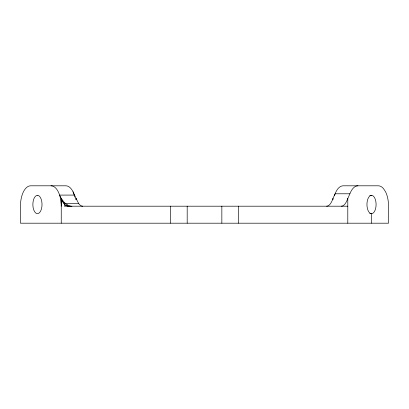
<?xml version="1.0" encoding="UTF-8"?>
<svg xmlns="http://www.w3.org/2000/svg" width="409" height="409" viewBox="0 0 409 409"><rect width="100%" height="100%" fill="white"/><g stroke="black" fill="none" stroke-linecap="round" stroke-linejoin="round"><path stroke-width="0.61" d="M64.438 204.224L64.438 206.197L347.793 206.197M333.008 199.561L333.008 198.355L335.114 193.784A20.394 10.199 -90 0 1 343.202 185.804L378.33 185.804A20.394 10.22 -90 0 1 383.438 188.539L385.554 191.78A20.394 10.22 -90 0 1 388.54 206.208L388.55 223.196L20.45 223.196L20.45 206.197A20.394 10.199 90 0 1 30.649 185.804L65.829 185.804A20.394 10.199 90 0 1 73.042 191.78L74.959 197.199M61.243 206.197L61.243 198.345C62.73 203.232 66.192 207.787 71.948 206.197M75.89 199.377L76.028 198.345L73.042 191.78M334.557 195.446L335.114 193.784L349.894 193.784A20.394 10.169 -90 0 1 357.962 185.804M332.793 198.989L333.008 198.355M341.392 206.182A31.692 9.724 -90 0 0 347.589 198.999L347.793 198.38L347.793 223.196M349.894 193.784L347.584 198.989M371.52 195.323L370.334 195.635A9.177 4.576 -90 0 0 368.013 210.4A9.177 4.576 -90 0 0 375.666 208.38A9.177 4.576 -90 0 0 371.52 195.323L369.751 195.323M74.356 195.088L59.571 195.088C61.713 199.853 65.128 205.006 70.609 206.09M61.682 199.5L61.948 199.5M62.372 201.029L63.052 201.029M63.104 202.373L64.213 202.373M63.86 203.529L78.646 203.529L79.433 204.48A34.693 10.624 90 0 0 82.736 206.197M65.45 205.231L67.966 205.231M369.751 213.677L371.52 213.677L371.52 223.196M78.646 203.529L76.028 198.345L76.028 199.582M238.508 206.197L238.508 223.196M221.847 206.197L221.847 223.196M187.189 206.197L187.189 223.196M170.522 206.197L170.522 223.196M61.243 198.345L61.243 223.196M51.043 185.804A20.394 10.199 90 0 1 59.136 193.784L59.878 196.003A20.394 10.199 90 0 1 61.156 203.539M332.803 199.03A31.697 9.704 -90 0 1 326.612 206.182M37.843 195.354L36.646 195.461A9.177 4.591 -90 0 0 32.863 204.909A9.177 4.591 -90 0 0 37.05 213.646L38.247 213.539A9.177 4.591 -90 0 0 42.03 204.091A9.177 4.591 -90 0 0 37.843 195.354"/></g></svg>
